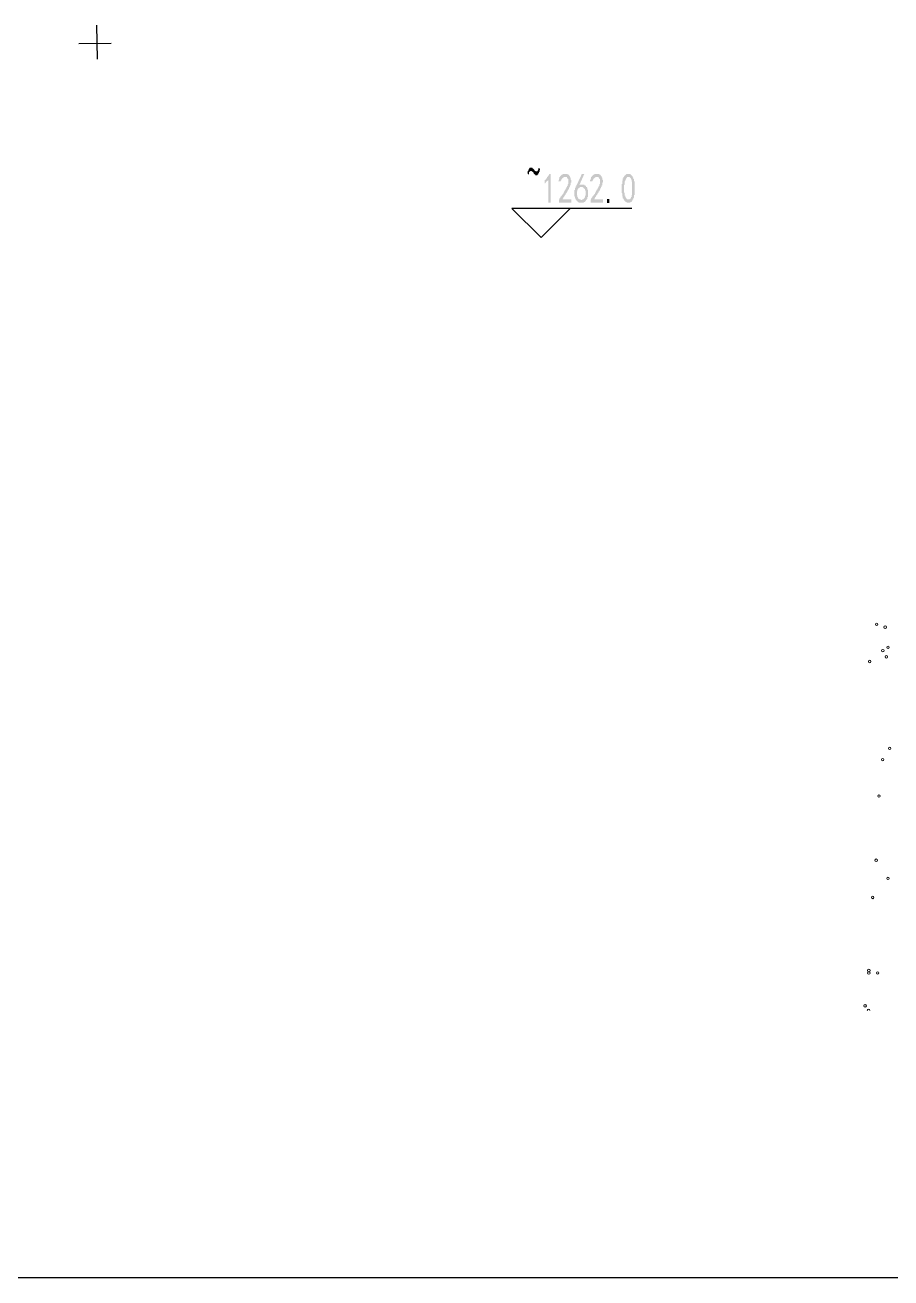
# Model space of a CAD drawing. Header units: millimetres. Extents: x 6156 to 7119, y 3162 to 3647.
# Drawn here: x 6880.1 to 6968.7, y 3342.2 to 3470.4 of the extents above; entities that cross this region are included whole.
import ezdxf

# ---------------------------------------------------------------- set-up
doc = ezdxf.new("R2010")
doc.units = ezdxf.units.MM
doc.layers.add('图层1', color=7, linetype='Continuous')
doc.layers.add('点图2', color=30, linetype='Continuous', lineweight=5)

msp = doc.modelspace()

# ---------------------------------------------------------------- hatches: boundary and pattern name
at = {"layer": '图层1', "transparency": 33554559}
for points in [[(6932.81, 3455.57), (6932.75, 3455.5), (6932.75, 3455.44), (6932.75, 3455.44), (6932.75, 3455.38), (6932.69, 3455.31), (6932.69, 3455.31), (6932.69, 3455.25), (6932.69, 3455.25), (6932.62, 3455.18), (6932.62, 3455.18), (6932.62, 3455.18), (6932.62, 3455.12), (6932.56, 3455.06), (6932.56, 3455.06), (6932.5, 3455.06), (6932.5, 3454.99), (6932.5, 3454.99), (6932.43, 3454.99), (6932.43, 3454.99), (6932.37, 3454.99), (6932.37, 3454.99), (6932.37, 3454.99), (6932.31, 3454.99), (6932.31, 3454.99), (6932.31, 3455.06), (6932.24, 3455.06), (6932.24, 3455.12), (6932.18, 3455.12), (6932.18, 3455.18), (6932.12, 3455.18), (6932.12, 3455.25), (6932.12, 3455.31), (6932.05, 3455.31), (6932.05, 3455.31), (6931.99, 3455.38), (6931.99, 3455.38), (6931.93, 3455.38), (6931.93, 3455.44), (6931.93, 3455.44), (6931.86, 3455.44), (6931.86, 3455.44), (6931.86, 3455.44), (6931.8, 3455.44), (6931.8, 3455.38), (6931.73, 3455.38), (6931.73, 3455.38), (6931.73, 3455.31), (6931.73, 3455.31), (6931.67, 3455.31), (6931.67, 3455.25), (6931.67, 3455.18), (6931.67, 3455.18), (6931.67, 3455.12), (6931.61, 3455.06), (6931.61, 3455.06), (6931.48, 3455.25), (6931.54, 3455.25), (6931.54, 3455.31), (6931.54, 3455.38), (6931.54, 3455.38), (6931.54, 3455.44), (6931.61, 3455.44), (6931.61, 3455.5), (6931.61, 3455.57), (6931.61, 3455.57), (6931.67, 3455.63), (6931.67, 3455.63), (6931.67, 3455.69), (6931.73, 3455.69), (6931.73, 3455.76), (6931.73, 3455.76), (6931.8, 3455.76), (6931.8, 3455.76), (6931.86, 3455.76), (6931.86, 3455.76), (6931.86, 3455.76), (6931.93, 3455.76), (6931.93, 3455.76), (6931.99, 3455.76), (6931.99, 3455.76), (6931.99, 3455.69), (6932.05, 3455.69), (6932.05, 3455.69), (6932.12, 3455.63), (6932.12, 3455.63), (6932.18, 3455.57), (6932.18, 3455.57), (6932.18, 3455.57), (6932.24, 3455.5), (6932.24, 3455.44), (6932.31, 3455.44), (6932.31, 3455.44), (6932.37, 3455.38), (6932.37, 3455.38), (6932.37, 3455.38), (6932.43, 3455.38), (6932.43, 3455.38), (6932.43, 3455.38), (6932.5, 3455.38), (6932.5, 3455.38), (6932.5, 3455.44), (6932.56, 3455.44), (6932.56, 3455.5), (6932.56, 3455.5), (6932.62, 3455.57), (6932.62, 3455.57), (6932.62, 3455.63), (6932.62, 3455.69), (6932.62, 3455.69), (6932.69, 3455.76), (6932.69, 3455.76)], [(6933.64, 3454.55), (6933.64, 3454.55), (6933.64, 3454.49), (6933.58, 3454.49), (6933.58, 3454.42), (6933.51, 3454.42), (6933.51, 3454.36), (6933.51, 3454.36), (6933.45, 3454.36), (6933.45, 3454.3), (6933.39, 3454.3), (6933.39, 3454.23), (6933.39, 3454.23), (6933.32, 3454.23), (6933.32, 3454.17), (6933.26, 3454.17), (6933.26, 3454.11), (6933.26, 3454.11), (6933.26, 3454.42), (6933.26, 3454.49), (6933.26, 3454.49), (6933.32, 3454.55), (6933.32, 3454.55), (6933.39, 3454.55), (6933.39, 3454.61), (6933.45, 3454.61), (6933.45, 3454.68), (6933.45, 3454.68), (6933.51, 3454.74), (6933.51, 3454.74), (6933.51, 3454.8), (6933.58, 3454.8), (6933.58, 3454.87), (6933.58, 3454.87), (6933.64, 3454.93), (6933.64, 3454.93), (6933.64, 3454.99), (6933.7, 3454.99), (6933.7, 3455.06), (6933.7, 3455.06), (6933.77, 3455.12), (6933.77, 3455.12), (6933.89, 3455.12), (6933.89, 3452.2), (6933.64, 3452.2)], [(6934.72, 3452.26), (6934.72, 3452.33), (6934.72, 3452.39), (6934.72, 3452.39), (6934.72, 3452.45), (6934.72, 3452.45), (6934.78, 3452.52), (6934.78, 3452.58), (6934.78, 3452.58), (6934.78, 3452.65), (6934.85, 3452.65), (6934.85, 3452.71), (6934.85, 3452.71), (6934.91, 3452.77), (6934.91, 3452.77), (6934.91, 3452.77), (6934.91, 3452.84), (6934.97, 3452.84), (6934.97, 3452.84), (6934.97, 3452.9), (6935.04, 3452.9), (6935.04, 3452.96), (6935.04, 3452.96), (6935.1, 3453.03), (6935.1, 3453.03), (6935.1, 3453.09), (6935.16, 3453.09), (6935.16, 3453.15), (6935.16, 3453.22), (6935.23, 3453.22), (6935.23, 3453.28), (6935.29, 3453.34), (6935.29, 3453.34), (6935.29, 3453.41), (6935.35, 3453.41), (6935.35, 3453.47), (6935.35, 3453.53), (6935.42, 3453.53), (6935.42, 3453.6), (6935.48, 3453.66), (6935.48, 3453.66), (6935.48, 3453.72), (6935.48, 3453.72), (6935.54, 3453.79), (6935.54, 3453.85), (6935.54, 3453.85), (6935.54, 3453.91), (6935.61, 3453.91), (6935.61, 3453.98), (6935.61, 3453.98), (6935.61, 3453.98), (6935.61, 3454.04), (6935.61, 3454.04), (6935.67, 3454.11), (6935.67, 3454.17), (6935.67, 3454.17), (6935.67, 3454.23), (6935.67, 3454.3), (6935.67, 3454.3), (6935.67, 3454.36), (6935.67, 3454.36), (6935.67, 3454.42), (6935.67, 3454.42), (6935.67, 3454.49), (6935.67, 3454.55), (6935.67, 3454.55), (6935.67, 3454.61), (6935.61, 3454.61), (6935.61, 3454.68), (6935.61, 3454.68), (6935.54, 3454.74), (6935.54, 3454.74), (6935.54, 3454.8), (6935.48, 3454.8), (6935.48, 3454.8), (6935.42, 3454.8), (6935.42, 3454.8), (6935.35, 3454.8), (6935.35, 3454.8), (6935.29, 3454.8), (6935.29, 3454.8), (6935.23, 3454.8), (6935.23, 3454.8), (6935.16, 3454.74), (6935.16, 3454.74), (6935.16, 3454.74), (6935.1, 3454.68), (6935.1, 3454.68), (6935.04, 3454.68), (6935.04, 3454.61), (6935.04, 3454.61), (6934.97, 3454.55), (6934.97, 3454.55), (6934.97, 3454.49), (6934.97, 3454.49), (6934.91, 3454.42), (6934.91, 3454.42), (6934.91, 3454.36), (6934.91, 3454.36), (6934.66, 3454.36), (6934.66, 3454.42), (6934.72, 3454.49), (6934.72, 3454.55), (6934.72, 3454.55), (6934.72, 3454.61), (6934.72, 3454.61), (6934.78, 3454.68), (6934.78, 3454.74), (6934.78, 3454.74), (6934.78, 3454.8), (6934.85, 3454.8), (6934.85, 3454.87), (6934.85, 3454.87), (6934.91, 3454.93), (6934.91, 3454.93), (6934.91, 3454.93), (6934.97, 3454.99), (6934.97, 3454.99), (6934.97, 3454.99), (6935.04, 3455.06), (6935.04, 3455.06), (6935.1, 3455.06), (6935.1, 3455.12), (6935.16, 3455.12), (6935.16, 3455.12), (6935.23, 3455.12), (6935.23, 3455.12), (6935.29, 3455.12), (6935.29, 3455.12), (6935.35, 3455.12), (6935.35, 3455.12), (6935.42, 3455.12), (6935.42, 3455.12), (6935.48, 3455.12), (6935.48, 3455.12), (6935.54, 3455.12), (6935.54, 3455.12), (6935.54, 3455.12), (6935.61, 3455.12), (6935.61, 3455.12), (6935.61, 3455.06), (6935.67, 3455.06), (6935.67, 3455.06), (6935.74, 3455.06), (6935.74, 3454.99), (6935.74, 3454.99), (6935.8, 3454.99), (6935.8, 3454.93), (6935.8, 3454.93), (6935.86, 3454.87), (6935.86, 3454.87), (6935.86, 3454.8), (6935.93, 3454.74), (6935.93, 3454.74), (6935.93, 3454.68), (6935.93, 3454.68), (6935.93, 3454.61), (6935.93, 3454.61), (6935.93, 3454.55), (6935.99, 3454.49), (6935.99, 3454.49), (6935.99, 3454.42), (6935.99, 3454.36), (6935.99, 3454.3), (6935.99, 3454.3), (6935.99, 3454.23), (6935.93, 3454.23), (6935.93, 3454.17), (6935.93, 3454.17), (6935.93, 3454.11), (6935.93, 3454.11), (6935.93, 3454.04), (6935.93, 3453.98), (6935.86, 3453.98), (6935.86, 3453.91), (6935.86, 3453.91), (6935.86, 3453.85), (6935.8, 3453.79), (6935.8, 3453.79), (6935.8, 3453.72), (6935.74, 3453.66), (6935.74, 3453.66), (6935.74, 3453.66), (6935.74, 3453.6), (6935.74, 3453.6), (6935.74, 3453.6), (6935.67, 3453.53), (6935.67, 3453.53), (6935.67, 3453.53), (6935.67, 3453.47), (6935.67, 3453.47), (6935.61, 3453.41), (6935.61, 3453.41), (6935.61, 3453.34), (6935.61, 3453.34), (6935.54, 3453.28), (6935.54, 3453.28), (6935.54, 3453.22), (6935.48, 3453.22), (6935.48, 3453.15), (6935.48, 3453.15), (6935.42, 3453.09), (6935.42, 3453.09), (6935.42, 3453.03), (6935.35, 3452.96), (6935.35, 3452.96), (6935.35, 3452.9), (6935.29, 3452.9), (6935.29, 3452.84), (6935.23, 3452.77), (6935.23, 3452.77), (6935.16, 3452.71), (6935.16, 3452.65), (6935.16, 3452.65), (6935.1, 3452.58), (6935.1, 3452.52), (6935.99, 3452.52), (6935.99, 3452.2), (6934.72, 3452.2)], [(6937.96, 3452.26), (6937.96, 3452.33), (6937.96, 3452.39), (6937.96, 3452.39), (6937.96, 3452.45), (6937.96, 3452.45), (6938.02, 3452.52), (6938.02, 3452.58), (6938.02, 3452.58), (6938.02, 3452.65), (6938.08, 3452.65), (6938.08, 3452.71), (6938.08, 3452.71), (6938.15, 3452.77), (6938.15, 3452.77), (6938.15, 3452.77), (6938.15, 3452.84), (6938.21, 3452.84), (6938.21, 3452.84), (6938.21, 3452.9), (6938.28, 3452.9), (6938.28, 3452.96), (6938.28, 3452.96), (6938.34, 3453.03), (6938.34, 3453.03), (6938.34, 3453.09), (6938.4, 3453.09), (6938.4, 3453.15), (6938.4, 3453.22), (6938.47, 3453.22), (6938.47, 3453.28), (6938.53, 3453.34), (6938.53, 3453.34), (6938.53, 3453.41), (6938.59, 3453.41), (6938.59, 3453.47), (6938.59, 3453.53), (6938.66, 3453.53), (6938.66, 3453.6), (6938.72, 3453.66), (6938.72, 3453.66), (6938.72, 3453.72), (6938.72, 3453.72), (6938.78, 3453.79), (6938.78, 3453.85), (6938.78, 3453.85), (6938.78, 3453.91), (6938.85, 3453.91), (6938.85, 3453.98), (6938.85, 3453.98), (6938.85, 3453.98), (6938.85, 3454.04), (6938.85, 3454.04), (6938.91, 3454.11), (6938.91, 3454.17), (6938.91, 3454.17), (6938.91, 3454.23), (6938.91, 3454.3), (6938.91, 3454.3), (6938.91, 3454.36), (6938.91, 3454.36), (6938.91, 3454.42), (6938.91, 3454.42), (6938.91, 3454.49), (6938.91, 3454.55), (6938.91, 3454.55), (6938.91, 3454.61), (6938.85, 3454.61), (6938.85, 3454.68), (6938.85, 3454.68), (6938.78, 3454.74), (6938.78, 3454.74), (6938.78, 3454.8), (6938.72, 3454.8), (6938.72, 3454.8), (6938.66, 3454.8), (6938.66, 3454.8), (6938.59, 3454.8), (6938.59, 3454.8), (6938.53, 3454.8), (6938.53, 3454.8), (6938.47, 3454.8), (6938.47, 3454.8), (6938.4, 3454.74), (6938.4, 3454.74), (6938.4, 3454.74), (6938.34, 3454.68), (6938.34, 3454.68), (6938.28, 3454.68), (6938.28, 3454.61), (6938.28, 3454.61), (6938.21, 3454.55), (6938.21, 3454.55), (6938.21, 3454.49), (6938.21, 3454.49), (6938.15, 3454.42), (6938.15, 3454.42), (6938.15, 3454.36), (6938.15, 3454.36), (6937.89, 3454.36), (6937.89, 3454.42), (6937.89, 3454.49), (6937.96, 3454.55), (6937.96, 3454.55), (6937.96, 3454.61), (6937.96, 3454.61), (6938.02, 3454.68), (6938.02, 3454.74), (6938.02, 3454.74), (6938.02, 3454.8), (6938.08, 3454.8), (6938.08, 3454.87), (6938.08, 3454.87), (6938.15, 3454.93), (6938.15, 3454.93), (6938.15, 3454.93), (6938.21, 3454.99), (6938.21, 3454.99), (6938.21, 3454.99), (6938.28, 3455.06), (6938.28, 3455.06), (6938.34, 3455.06), (6938.34, 3455.12), (6938.4, 3455.12), (6938.4, 3455.12), (6938.47, 3455.12), (6938.47, 3455.12), (6938.53, 3455.12), (6938.53, 3455.12), (6938.59, 3455.12), (6938.59, 3455.12), (6938.66, 3455.12), (6938.66, 3455.12), (6938.72, 3455.12), (6938.72, 3455.12), (6938.78, 3455.12), (6938.78, 3455.12), (6938.78, 3455.12), (6938.78, 3455.12), (6938.85, 3455.12), (6938.85, 3455.06), (6938.91, 3455.06), (6938.91, 3455.06), (6938.97, 3455.06), (6938.97, 3454.99), (6938.97, 3454.99), (6939.04, 3454.99), (6939.04, 3454.93), (6939.04, 3454.93), (6939.1, 3454.87), (6939.1, 3454.87), (6939.1, 3454.8), (6939.16, 3454.74), (6939.16, 3454.74), (6939.16, 3454.68), (6939.16, 3454.68), (6939.16, 3454.61), (6939.16, 3454.61), (6939.16, 3454.55), (6939.23, 3454.49), (6939.23, 3454.49), (6939.23, 3454.42), (6939.23, 3454.36), (6939.23, 3454.3), (6939.23, 3454.3), (6939.16, 3454.23), (6939.16, 3454.23), (6939.16, 3454.17), (6939.16, 3454.17), (6939.16, 3454.11), (6939.16, 3454.11), (6939.16, 3454.04), (6939.16, 3453.98), (6939.1, 3453.98), (6939.1, 3453.91), (6939.1, 3453.91), (6939.1, 3453.85), (6939.04, 3453.79), (6939.04, 3453.79), (6939.04, 3453.72), (6938.97, 3453.66), (6938.97, 3453.66), (6938.97, 3453.66), (6938.97, 3453.6), (6938.97, 3453.6), (6938.97, 3453.6), (6938.91, 3453.53), (6938.91, 3453.53), (6938.91, 3453.53), (6938.91, 3453.47), (6938.91, 3453.47), (6938.85, 3453.41), (6938.85, 3453.41), (6938.85, 3453.34), (6938.78, 3453.34), (6938.78, 3453.28), (6938.78, 3453.28), (6938.78, 3453.22), (6938.72, 3453.22), (6938.72, 3453.15), (6938.72, 3453.15), (6938.66, 3453.09), (6938.66, 3453.09), (6938.66, 3453.03), (6938.59, 3452.96), (6938.59, 3452.96), (6938.53, 3452.9), (6938.53, 3452.9), (6938.53, 3452.84), (6938.47, 3452.77), (6938.47, 3452.77), (6938.4, 3452.71), (6938.4, 3452.65), (6938.4, 3452.65), (6938.34, 3452.58), (6938.34, 3452.52), (6939.23, 3452.52), (6939.23, 3452.2), (6937.96, 3452.2)]]:
    msp.add_hatch(color=256, dxfattribs=at).paths.add_polyline_path(points)
h = msp.add_hatch(color=256, dxfattribs=at)
h.paths.add_polyline_path([(6936.31, 3453.22), (6936.31, 3453.28), (6936.31, 3453.28), (6936.31, 3453.34), (6936.31, 3453.41), (6936.31, 3453.47), (6936.37, 3453.47), (6936.37, 3453.53), (6936.37, 3453.53), (6936.37, 3453.6), (6936.37, 3453.6), (6936.37, 3453.66), (6936.37, 3453.66), (6936.43, 3453.72), (6936.43, 3453.72), (6936.43, 3453.79), (6936.43, 3453.85), (6936.5, 3453.85), (6936.5, 3453.91), (6936.5, 3453.98), (6936.5, 3453.98), (6936.56, 3454.04), (6936.56, 3454.04), (6937.07, 3455.12), (6937.32, 3455.12), (6936.81, 3453.98), (6936.88, 3454.04), (6936.88, 3454.04), (6936.94, 3454.04), (6936.94, 3454.04), (6937.01, 3454.04), (6937.07, 3454.04), (6937.07, 3454.04), (6937.13, 3454.04), (6937.13, 3454.04), (6937.2, 3454.04), (6937.2, 3454.04), (6937.2, 3454.04), (6937.26, 3454.04), (6937.26, 3454.04), (6937.32, 3454.04), (6937.32, 3453.98), (6937.32, 3453.98), (6937.39, 3453.98), (6937.39, 3453.98), (6937.45, 3453.91), (6937.45, 3453.91), (6937.51, 3453.85), (6937.51, 3453.85), (6937.51, 3453.79), (6937.58, 3453.79), (6937.58, 3453.79), (6937.58, 3453.72), (6937.64, 3453.72), (6937.64, 3453.66), (6937.64, 3453.66), (6937.64, 3453.6), (6937.64, 3453.53), (6937.7, 3453.53), (6937.7, 3453.47), (6937.7, 3453.41), (6937.7, 3453.41), (6937.7, 3453.34), (6937.7, 3453.28), (6937.7, 3453.28), (6937.7, 3453.22), (6937.7, 3453.22), (6937.7, 3453.15), (6937.7, 3453.15), (6937.7, 3453.09), (6937.7, 3453.03), (6937.7, 3453.03), (6937.7, 3452.96), (6937.7, 3452.9), (6937.7, 3452.9), (6937.7, 3452.84), (6937.7, 3452.77), (6937.64, 3452.77), (6937.64, 3452.71), (6937.64, 3452.71), (6937.64, 3452.65), (6937.64, 3452.58), (6937.58, 3452.58), (6937.58, 3452.52), (6937.58, 3452.52), (6937.51, 3452.45), (6937.51, 3452.45), (6937.51, 3452.39), (6937.45, 3452.39), (6937.45, 3452.39), (6937.45, 3452.33), (6937.45, 3452.33), (6937.39, 3452.33), (6937.39, 3452.26), (6937.32, 3452.26), (6937.32, 3452.26), (6937.26, 3452.2), (6937.26, 3452.2), (6937.26, 3452.2), (6937.2, 3452.2), (6937.2, 3452.2), (6937.13, 3452.2), (6937.07, 3452.2), (6937.07, 3452.2), (6937.01, 3452.2), (6937.01, 3452.2), (6936.94, 3452.2), (6936.94, 3452.2), (6936.88, 3452.2), (6936.88, 3452.2), (6936.81, 3452.2), (6936.81, 3452.2), (6936.75, 3452.2), (6936.75, 3452.2), (6936.69, 3452.26), (6936.69, 3452.26), (6936.69, 3452.26), (6936.62, 3452.33), (6936.62, 3452.33), (6936.56, 3452.33), (6936.56, 3452.33), (6936.56, 3452.39), (6936.5, 3452.39), (6936.5, 3452.45), (6936.5, 3452.45), (6936.43, 3452.52), (6936.43, 3452.52), (6936.43, 3452.58), (6936.43, 3452.58), (6936.37, 3452.65), (6936.37, 3452.65), (6936.37, 3452.71), (6936.37, 3452.77), (6936.37, 3452.77), (6936.31, 3452.84), (6936.31, 3452.9), (6936.31, 3452.9), (6936.31, 3452.96), (6936.31, 3453.03), (6936.31, 3453.03), (6936.31, 3453.09), (6936.31, 3453.15), (6936.31, 3453.15), (6936.31, 3453.22), (6936.31, 3453.22)], flags=0)
h.paths.add_polyline_path([(6936.69, 3452.65), (6936.69, 3452.65), (6936.75, 3452.58), (6936.75, 3452.58), (6936.81, 3452.58), (6936.81, 3452.52), (6936.81, 3452.52), (6936.88, 3452.52), (6936.88, 3452.52), (6936.94, 3452.52), (6936.94, 3452.45), (6937.01, 3452.45), (6937.01, 3452.45), (6937.07, 3452.45), (6937.07, 3452.45), (6937.13, 3452.52), (6937.13, 3452.52), (6937.2, 3452.52), (6937.2, 3452.52), (6937.26, 3452.58), (6937.26, 3452.58), (6937.26, 3452.58), (6937.32, 3452.65), (6937.32, 3452.65), (6937.32, 3452.65), (6937.32, 3452.71), (6937.39, 3452.71), (6937.39, 3452.77), (6937.39, 3452.77), (6937.39, 3452.84), (6937.39, 3452.9), (6937.45, 3452.9), (6937.45, 3452.96), (6937.45, 3453.03), (6937.45, 3453.03), (6937.45, 3453.09), (6937.45, 3453.15), (6937.45, 3453.15), (6937.45, 3453.22), (6937.45, 3453.28), (6937.45, 3453.34), (6937.45, 3453.41), (6937.45, 3453.41), (6937.39, 3453.47), (6937.39, 3453.47), (6937.39, 3453.53), (6937.39, 3453.53), (6937.39, 3453.6), (6937.32, 3453.6), (6937.32, 3453.66), (6937.32, 3453.66), (6937.26, 3453.66), (6937.26, 3453.72), (6937.26, 3453.72), (6937.2, 3453.72), (6937.2, 3453.72), (6937.13, 3453.79), (6937.13, 3453.79), (6937.07, 3453.79), (6937.07, 3453.79), (6937.01, 3453.79), (6937.01, 3453.79), (6936.94, 3453.79), (6936.94, 3453.79), (6936.88, 3453.79), (6936.88, 3453.79), (6936.81, 3453.72), (6936.81, 3453.72), (6936.81, 3453.72), (6936.75, 3453.66), (6936.75, 3453.66), (6936.69, 3453.66), (6936.69, 3453.6), (6936.69, 3453.6), (6936.62, 3453.53), (6936.62, 3453.53), (6936.62, 3453.47), (6936.62, 3453.47), (6936.62, 3453.41), (6936.62, 3453.34), (6936.56, 3453.34), (6936.56, 3453.28), (6936.56, 3453.22), (6936.56, 3453.22), (6936.56, 3453.15), (6936.56, 3453.09), (6936.56, 3453.09), (6936.56, 3453.09), (6936.56, 3453.03), (6936.56, 3452.96), (6936.56, 3452.96), (6936.62, 3452.9), (6936.62, 3452.84), (6936.62, 3452.84), (6936.62, 3452.77), (6936.62, 3452.77), (6936.69, 3452.71), (6936.69, 3452.71), (6936.69, 3452.65)], flags=0)
h = msp.add_hatch(color=256, dxfattribs=at)
h.paths.add_polyline_path([(6941.13, 3453.85), (6941.13, 3453.91), (6941.13, 3453.91), (6941.13, 3453.98), (6941.13, 3454.04), (6941.13, 3454.11), (6941.2, 3454.11), (6941.2, 3454.17), (6941.2, 3454.23), (6941.2, 3454.23), (6941.2, 3454.3), (6941.2, 3454.36), (6941.2, 3454.36), (6941.2, 3454.42), (6941.2, 3454.42), (6941.26, 3454.49), (6941.26, 3454.55), (6941.26, 3454.55), (6941.26, 3454.61), (6941.26, 3454.61), (6941.26, 3454.68), (6941.32, 3454.68), (6941.32, 3454.74), (6941.32, 3454.8), (6941.39, 3454.8), (6941.39, 3454.87), (6941.39, 3454.87), (6941.45, 3454.93), (6941.45, 3454.93), (6941.45, 3454.99), (6941.45, 3454.99), (6941.51, 3454.99), (6941.51, 3454.99), (6941.58, 3455.06), (6941.58, 3455.06), (6941.58, 3455.06), (6941.64, 3455.12), (6941.64, 3455.12), (6941.7, 3455.12), (6941.7, 3455.12), (6941.77, 3455.12), (6941.77, 3455.12), (6941.83, 3455.12), (6941.83, 3455.12), (6941.89, 3455.12), (6941.89, 3455.12), (6941.96, 3455.12), (6941.96, 3455.12), (6942.02, 3455.12), (6942.02, 3455.12), (6942.09, 3455.06), (6942.09, 3455.06), (6942.09, 3455.06), (6942.15, 3454.99), (6942.15, 3454.99), (6942.21, 3454.93), (6942.21, 3454.93), (6942.21, 3454.93), (6942.28, 3454.87), (6942.28, 3454.87), (6942.28, 3454.8), (6942.28, 3454.8), (6942.34, 3454.74), (6942.34, 3454.68), (6942.34, 3454.68), (6942.34, 3454.61), (6942.4, 3454.61), (6942.4, 3454.55), (6942.4, 3454.49), (6942.4, 3454.49), (6942.4, 3454.42), (6942.4, 3454.36), (6942.47, 3454.36), (6942.47, 3454.3), (6942.47, 3454.3), (6942.47, 3454.23), (6942.47, 3454.23), (6942.47, 3454.17), (6942.47, 3454.11), (6942.47, 3454.11), (6942.47, 3454.04), (6942.47, 3453.98), (6942.47, 3453.98), (6942.47, 3453.91), (6942.47, 3453.85), (6942.47, 3453.85), (6942.47, 3453.79), (6942.47, 3453.72), (6942.47, 3453.72), (6942.47, 3453.66), (6942.47, 3453.6), (6942.47, 3453.53), (6942.47, 3453.53), (6942.47, 3453.47), (6942.47, 3453.41), (6942.47, 3453.41), (6942.47, 3453.34), (6942.47, 3453.28), (6942.47, 3453.22), (6942.47, 3453.22), (6942.47, 3453.15), (6942.47, 3453.09), (6942.47, 3453.09), (6942.47, 3453.03), (6942.47, 3452.96), (6942.4, 3452.96), (6942.4, 3452.9), (6942.4, 3452.84), (6942.4, 3452.84), (6942.4, 3452.77), (6942.4, 3452.77), (6942.4, 3452.71), (6942.34, 3452.65), (6942.34, 3452.65), (6942.34, 3452.58), (6942.34, 3452.58), (6942.34, 3452.52), (6942.28, 3452.52), (6942.28, 3452.45), (6942.28, 3452.45), (6942.21, 3452.39), (6942.21, 3452.39), (6942.21, 3452.33), (6942.15, 3452.33), (6942.15, 3452.26), (6942.09, 3452.26), (6942.09, 3452.26), (6942.02, 3452.26), (6942.02, 3452.2), (6942.02, 3452.2), (6941.96, 3452.2), (6941.96, 3452.2), (6941.89, 3452.2), (6941.89, 3452.2), (6941.83, 3452.2), (6941.83, 3452.2), (6941.77, 3452.2), (6941.77, 3452.2), (6941.7, 3452.2), (6941.7, 3452.2), (6941.64, 3452.2), (6941.64, 3452.26), (6941.58, 3452.26), (6941.58, 3452.26), (6941.58, 3452.26), (6941.51, 3452.33), (6941.51, 3452.33), (6941.51, 3452.33), (6941.45, 3452.39), (6941.45, 3452.39), (6941.39, 3452.45), (6941.39, 3452.45), (6941.39, 3452.52), (6941.32, 3452.52), (6941.32, 3452.58), (6941.32, 3452.58), (6941.32, 3452.65), (6941.32, 3452.65), (6941.26, 3452.65), (6941.26, 3452.71), (6941.26, 3452.77), (6941.26, 3452.77), (6941.26, 3452.84), (6941.2, 3452.84), (6941.2, 3452.9), (6941.2, 3452.96), (6941.2, 3452.96), (6941.2, 3453.03), (6941.2, 3453.09), (6941.2, 3453.09), (6941.2, 3453.15), (6941.2, 3453.15), (6941.13, 3453.22), (6941.13, 3453.22), (6941.13, 3453.28), (6941.13, 3453.28), (6941.13, 3453.34), (6941.13, 3453.41), (6941.13, 3453.41), (6941.13, 3453.47), (6941.13, 3453.53), (6941.13, 3453.53), (6941.13, 3453.6), (6941.13, 3453.66), (6941.13, 3453.72), (6941.13, 3453.79), (6941.13, 3453.79), (6941.13, 3453.85)], flags=0)
h.paths.add_polyline_path([(6941.39, 3453.91), (6941.39, 3453.91), (6941.39, 3453.85), (6941.39, 3453.79), (6941.39, 3453.72), (6941.39, 3453.72), (6941.39, 3453.66), (6941.39, 3453.6), (6941.39, 3453.6), (6941.39, 3453.53), (6941.39, 3453.47), (6941.39, 3453.47), (6941.39, 3453.41), (6941.39, 3453.34), (6941.39, 3453.34), (6941.39, 3453.28), (6941.39, 3453.22), (6941.45, 3453.22), (6941.45, 3453.15), (6941.45, 3453.15), (6941.45, 3453.09), (6941.45, 3453.09), (6941.45, 3453.03), (6941.45, 3452.96), (6941.45, 3452.9), (6941.51, 3452.9), (6941.51, 3452.84), (6941.51, 3452.84), (6941.51, 3452.77), (6941.58, 3452.71), (6941.58, 3452.71), (6941.58, 3452.71), (6941.58, 3452.65), (6941.64, 3452.65), (6941.64, 3452.58), (6941.64, 3452.58), (6941.7, 3452.58), (6941.7, 3452.52), (6941.7, 3452.52), (6941.77, 3452.52), (6941.77, 3452.52), (6941.83, 3452.52), (6941.83, 3452.52), (6941.89, 3452.52), (6941.89, 3452.52), (6941.96, 3452.52), (6941.96, 3452.52), (6941.96, 3452.58), (6942.02, 3452.58), (6942.02, 3452.58), (6942.02, 3452.65), (6942.09, 3452.65), (6942.09, 3452.71), (6942.09, 3452.71), (6942.09, 3452.77), (6942.15, 3452.77), (6942.15, 3452.84), (6942.15, 3452.9), (6942.15, 3452.9), (6942.15, 3452.96), (6942.21, 3452.96), (6942.21, 3453.03), (6942.21, 3453.09), (6942.21, 3453.09), (6942.21, 3453.15), (6942.21, 3453.22), (6942.21, 3453.22), (6942.21, 3453.28), (6942.21, 3453.34), (6942.21, 3453.34), (6942.21, 3453.41), (6942.21, 3453.47), (6942.21, 3453.53), (6942.21, 3453.53), (6942.21, 3453.6), (6942.21, 3453.6), (6942.21, 3453.66), (6942.21, 3453.72), (6942.21, 3453.72), (6942.21, 3453.79), (6942.21, 3453.85), (6942.21, 3453.85), (6942.21, 3453.91), (6942.21, 3453.98), (6942.21, 3453.98), (6942.21, 3454.04), (6942.21, 3454.11), (6942.21, 3454.11), (6942.21, 3454.17), (6942.21, 3454.17), (6942.21, 3454.23), (6942.21, 3454.3), (6942.21, 3454.3), (6942.15, 3454.36), (6942.15, 3454.42), (6942.15, 3454.42), (6942.15, 3454.49), (6942.15, 3454.55), (6942.15, 3454.55), (6942.09, 3454.61), (6942.09, 3454.61), (6942.09, 3454.61), (6942.09, 3454.68), (6942.02, 3454.74), (6942.02, 3454.74), (6942.02, 3454.74), (6941.96, 3454.8), (6941.96, 3454.8), (6941.89, 3454.8), (6941.89, 3454.8), (6941.83, 3454.8), (6941.83, 3454.87), (6941.83, 3454.8), (6941.77, 3454.8), (6941.77, 3454.8), (6941.77, 3454.8), (6941.7, 3454.8), (6941.7, 3454.74), (6941.64, 3454.74), (6941.64, 3454.74), (6941.64, 3454.68), (6941.58, 3454.68), (6941.58, 3454.61), (6941.58, 3454.61), (6941.58, 3454.55), (6941.51, 3454.55), (6941.51, 3454.49), (6941.51, 3454.49), (6941.51, 3454.42), (6941.51, 3454.42), (6941.45, 3454.36), (6941.45, 3454.3), (6941.45, 3454.3), (6941.45, 3454.23), (6941.45, 3454.17), (6941.45, 3454.17), (6941.45, 3454.11), (6941.45, 3454.04), (6941.39, 3453.98), (6941.39, 3453.91)], flags=0)

# ---------------------------------------------------------------- linework, layer by layer
msp.add_line((7098.86, 3342.23), (6804.78, 3342.23))
at = {"layer": '图层1', "color": 252, "lineweight": -3, "true_color": 0x8d8d8d}
for p, q in [((6887.52, 3466.86), (6887.46, 3470.35)), ((6885.62, 3468.45), (6888.92, 3468.51))]:
    msp.add_line(p, q, dxfattribs=at)
at = {"layer": '图层1', "lineweight": -3}
for p, q in [((6942.18, 3451.6), (6929.92, 3451.6)), ((6929.92, 3451.6), (6932.91, 3448.62)), ((6932.91, 3448.62), (6935.89, 3451.6))]:
    msp.add_line(p, q, dxfattribs=at)
at = {"layer": '图层1', "lineweight": -3, "transparency": 33554559}
msp.add_solid([(6939.89, 3452.17), (6939.64, 3452.17), (6939.89, 3452.55), (6939.64, 3452.55)], dxfattribs=at)
at = {"layer": '点图2'}
for centre, start, end in [((6967.23, 3409.08), 0, 180), ((6967.23, 3409.08), 180, 0), ((6968.09, 3408.78), 0, 180), ((6968.09, 3408.78), 180, 0), ((6968.39, 3406.72), 0, 180), ((6967.85, 3406.38), 0, 180), ((6967.85, 3406.38), 180, 0), ((6968.21, 3405.75), 0, 180), ((6968.21, 3405.75), 180, 0), ((6968.39, 3406.72), 180, 0), ((6966.5, 3405.27), 0, 180), ((6966.5, 3405.27), 180, 0), ((6968.55, 3396.39), 0, 180), ((6967.83, 3395.24), 0, 180), ((6967.83, 3395.24), 180, 0), ((6968.55, 3396.39), 180, 0), ((6967.45, 3391.51), 0, 180), ((6967.45, 3391.51), 180, 0), ((6967.17, 3384.95), 0, 180), ((6967.17, 3384.95), 180, 0), ((6968.38, 3383.09), 0, 180), ((6968.38, 3383.09), 180, 0), ((6966.82, 3381.14), 0, 180), ((6966.82, 3381.14), 180, 0), ((6966.42, 3373.67), 0, 180), ((6966.42, 3373.67), 180, 0), ((6966.42, 3373.41), 0, 180), ((6967.33, 3373.42), 0, 180), ((6966.42, 3373.41), 180, 0), ((6967.33, 3373.42), 180, 0), ((6966.04, 3370.06), 0, 180), ((6966.04, 3370.06), 180, 0), ((6966.39, 3369.59), 0, 180)]:
    msp.add_arc(centre, 0.125, start, end, dxfattribs=at)

doc.saveas('drawing.dxf')
